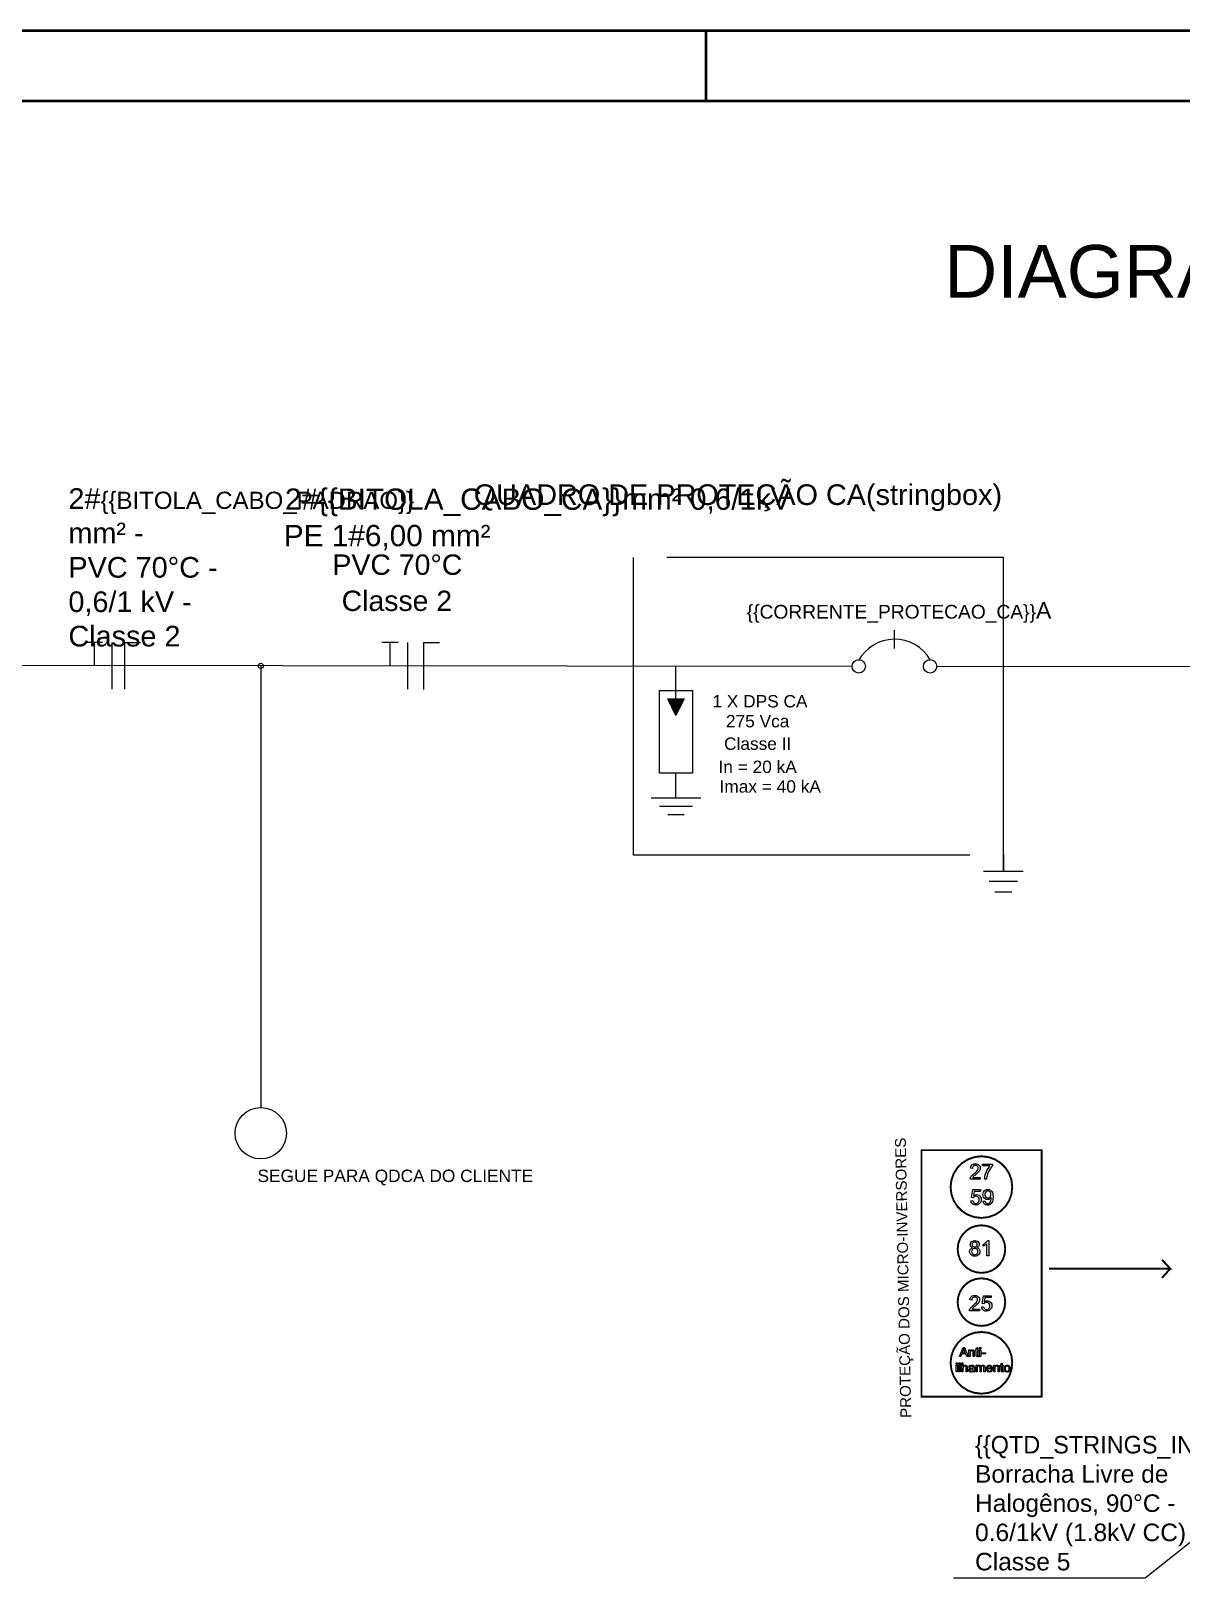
# Model space of a CAD drawing. Header units: centimetres. Extents: x -1416 to 19908, y -7962 to 7254.
# Drawn here: x -547.6 to -383.6, y -983.2 to -762.6 of the extents above; entities that cross this region are included whole.
import ezdxf
from ezdxf.enums import TextEntityAlignment as Align

# ---------------------------------------------------------------- set-up
doc = ezdxf.new("R2010")
doc.units = ezdxf.units.CM
doc.linetypes.add('ACAD_ISO03W100', pattern=[30, 12, -18])
doc.layers.get('0').update_dxf_attribs({"color": 4, "lineweight": 18})
doc.layers.add('PDF_DIAGRAMA', color=92, linetype='Continuous', lineweight=15, true_color=0x00dd00)
for name, color, linetype, lineweight in [('PDF_UNIFILAR', 7, 'Continuous', 15), ('PRANCHA EXT', 7, 'Continuous', 40), ('PRANCHA INT', 7, 'Continuous', 40), ('TEXTO CAR1', 7, 'Continuous', 25), ('TXT-02', 7, 'Continuous', 20), ('WY-ELE-DIAGRAMA', 2, 'Continuous', 18)]:
    doc.layers.add(name, color=color, linetype=linetype, lineweight=lineweight)
doc.styles.add('arial', font='arial.ttf')
doc.styles.add('Arial$001', font='arial.ttf', dxfattribs={"height": 4.378104})
doc.styles.add('STANDARD-0.1', font='arial.ttf', dxfattribs={"height": 0.1})
doc.styles.add('Style-Arial', font='arial.ttf')

msp = doc.modelspace()

# ---------------------------------------------------------------- hatches: boundary and pattern name
at = {"lineweight": 9}
msp.add_hatch(color=7, dxfattribs=at).paths.add_polyline_path([(-456.78, -857.85), (-454.43, -857.85), (-455.61, -860.2)])
at = {"lineweight": 20}
h = msp.add_hatch(dxfattribs=at)
h.set_pattern_fill('ANGLE', color=0)
h.set_pattern_definition([(0, (1032.2885, 768.3565), (0, 6.985), [5.08, -1.905]), (90, (1032.2885, 768.3565), (-6.985, 4e-16), [5.08, -1.905])])
h.paths.add_polyline_path([(-523.17, -891.89), (-522.44, -891.89, 1)])
h.paths.add_polyline_path([(-522.44, -891.89), (-522.8, -891.89), (-522.8, -892.26, 0.414214)])
h.paths.add_polyline_path([(-522.8, -891.89), (-523.17, -891.89, 0.414214), (-522.8, -892.26)])

# ---------------------------------------------------------------- linework, layer by layer
at = {"color": 7, "lineweight": 9}
for p, q in [((-537.36, -849.8), (-539.69, -849.8)), ((-538.55, -849.8), (-538.55, -853.14)), ((-538.55, -849.8), (-538.55, -853.14)), ((-536.04, -849.8), (-536.04, -856.48)), ((-536.04, -849.8), (-536.04, -856.48)), ((-534.21, -849.8), (-531.95, -849.8)), ((-534.21, -849.8), (-534.21, -856.48)), ((-534.21, -849.8), (-534.21, -856.48)), ((-495.21, -849.8), (-497.54, -849.8)), ((-496.4, -849.8), (-496.4, -853.14)), ((-496.4, -849.8), (-496.4, -853.14)), ((-493.89, -849.8), (-493.89, -856.48)), ((-493.89, -849.8), (-493.89, -856.48)), ((-491.6, -849.82), (-491.6, -856.5)), ((-491.6, -849.82), (-491.6, -856.5)), ((-491.6, -849.82), (-489.33, -849.82))]:
    msp.add_line(p, q, dxfattribs=at)
at = {"color": 7, "lineweight": 20}
msp.add_line((-430.51, -853.21), (-555.03, -853.1), dxfattribs=at)
at = {"color": 0, "lineweight": 20}
for p, q in [((-514.79, -853.14), (-514.79, -916.09)), ((-418.42, -853.21), (-316.01, -853.11)), ((-388.71, -983.16), (-416.02, -983.16))]:
    msp.add_line(p, q, dxfattribs=at)
at = {"color": 7, "linetype": 'Continuous', "lineweight": 9}
for p, q in [((-455.61, -857.85), (-455.61, -853.14)), ((-455.61, -871.96), (-455.61, -868.43)), ((-459.13, -871.96), (-452.08, -871.96)), ((-457.96, -873.13), (-453.25, -873.13)), ((-456.78, -874.31), (-454.43, -874.31))]:
    msp.add_line(p, q, dxfattribs=at)
at = {"color": 0}
msp.add_line((-380.24, -976.42), (-388.71, -983.16), dxfattribs=at)
at = {"color": 7, "linetype": 'ACAD_ISO03W100', "lineweight": 9, "ltscale": 4}
msp.add_lwpolyline([(-461.7, -837.71), (-461.7, -880.07), (-408.93, -880.07), (-408.93, -837.71)], close=True, dxfattribs=at)
at = {"color": 7, "linetype": 'Continuous', "lineweight": 9}
for points in [[(-457.96, -868.43), (-457.96, -856.67), (-453.25, -856.67), (-453.25, -868.43)], [(-456.78, -857.85), (-454.43, -857.85), (-455.61, -860.2)]]:
    msp.add_lwpolyline(points, close=True, dxfattribs=at)
at = {"color": 7, "const_width": 0.273}
for points in [[(-420.6, -922.17), (-403.48, -922.17), (-403.48, -922.17), (-403.48, -957.29), (-403.48, -957.29), (-420.6, -957.29), (-420.6, -957.29), (-420.6, -922.17)], [(-407.67, -927.43), (-407.78, -926.43), (-408.11, -925.5), (-408.63, -924.69), (-409.31, -924.01), (-410.13, -923.49), (-411.05, -923.16), (-412.06, -923.04), (-412.06, -923.04), (-413.07, -923.16), (-413.99, -923.49), (-414.81, -924.01), (-415.49, -924.69), (-416.01, -925.5), (-416.34, -926.43), (-416.46, -927.43), (-416.46, -927.43), (-416.34, -928.44), (-416.01, -929.37), (-415.49, -930.18), (-414.81, -930.86), (-413.99, -931.38), (-413.07, -931.71), (-412.06, -931.83), (-412.06, -931.83), (-411.05, -931.71), (-410.13, -931.38), (-409.31, -930.86), (-408.63, -930.18), (-408.11, -929.37), (-407.78, -928.44), (-407.67, -927.43)], [(-408.67, -936.27), (-408.76, -935.49), (-409.01, -934.78), (-409.41, -934.15), (-409.94, -933.62), (-410.57, -933.22), (-411.28, -932.97), (-412.06, -932.88), (-412.06, -932.88), (-412.84, -932.97), (-413.55, -933.22), (-414.18, -933.62), (-414.71, -934.15), (-415.11, -934.78), (-415.36, -935.49), (-415.45, -936.27), (-415.45, -936.27), (-415.36, -937.05), (-415.11, -937.76), (-414.71, -938.39), (-414.18, -938.92), (-413.55, -939.32), (-412.84, -939.57), (-412.06, -939.66), (-412.06, -939.66), (-411.28, -939.57), (-410.57, -939.32), (-409.94, -938.92), (-409.41, -938.39), (-409.01, -937.76), (-408.76, -937.05), (-408.67, -936.27)], [(-402.41, -939.06), (-385.14, -939.06), (-385.14, -939.06), (-386.33, -937.79)], [(-385.14, -939.06), (-386.33, -940.38)], [(-408.67, -943.83), (-408.76, -943.05), (-409.01, -942.34), (-409.41, -941.71), (-409.94, -941.18), (-410.57, -940.78), (-411.28, -940.53), (-412.06, -940.44), (-412.06, -940.44), (-412.84, -940.53), (-413.55, -940.78), (-414.18, -941.18), (-414.71, -941.71), (-415.11, -942.34), (-415.36, -943.05), (-415.45, -943.83), (-415.45, -943.83), (-415.36, -944.61), (-415.11, -945.32), (-414.71, -945.95), (-414.18, -946.48), (-413.55, -946.88), (-412.84, -947.13), (-412.06, -947.22), (-412.06, -947.22), (-411.28, -947.13), (-410.57, -946.88), (-409.94, -946.48), (-409.41, -945.95), (-409.01, -945.32), (-408.76, -944.61), (-408.67, -943.83)], [(-407.67, -952.48), (-407.78, -951.48), (-408.11, -950.55), (-408.63, -949.74), (-409.31, -949.05), (-410.13, -948.54), (-411.05, -948.2), (-412.06, -948.09), (-412.06, -948.09), (-413.07, -948.2), (-413.99, -948.54), (-414.81, -949.05), (-415.49, -949.74), (-416.01, -950.55), (-416.34, -951.48), (-416.46, -952.48), (-416.46, -952.48), (-416.34, -953.49), (-416.01, -954.42), (-415.49, -955.23), (-414.81, -955.91), (-413.99, -956.43), (-413.07, -956.76), (-412.06, -956.88), (-412.06, -956.88), (-411.05, -956.76), (-410.13, -956.43), (-409.31, -955.91), (-408.63, -955.23), (-408.11, -954.42), (-407.78, -953.49), (-407.67, -952.48)]]:
    msp.add_lwpolyline(points, dxfattribs=at)
at = {"color": 7}
for points in [[(-412.23, -926.06), (-412.23, -926.32), (-413.68, -926.32), (-413.68, -926.32), (-413.68, -926.32), (-413.67, -926.25), (-413.66, -926.19), (-413.64, -926.13), (-413.64, -926.13), (-413.64, -926.13), (-413.64, -926.13), (-413.6, -926.03), (-413.54, -925.94), (-413.47, -925.84), (-413.47, -925.84), (-413.47, -925.84), (-413.47, -925.84), (-413.37, -925.74), (-413.26, -925.63), (-413.12, -925.51), (-413.12, -925.51), (-413.12, -925.51), (-413.12, -925.51), (-412.9, -925.33), (-412.74, -925.17), (-412.63, -925.04), (-412.63, -925.04), (-412.63, -925.04), (-412.63, -925.04), (-412.56, -924.93), (-412.52, -924.82), (-412.51, -924.72), (-412.51, -924.72), (-412.51, -924.72), (-412.51, -924.72), (-412.52, -924.62), (-412.56, -924.53), (-412.62, -924.45), (-412.62, -924.45), (-412.62, -924.45), (-412.62, -924.45), (-412.71, -924.39), (-412.8, -924.35), (-412.92, -924.34), (-412.92, -924.34), (-412.92, -924.34), (-412.92, -924.34), (-413.04, -924.35), (-413.14, -924.39), (-413.23, -924.46), (-413.23, -924.46), (-413.23, -924.46), (-413.23, -924.46), (-413.3, -924.54), (-413.33, -924.65), (-413.35, -924.78), (-413.35, -924.78), (-413.63, -924.75), (-413.63, -924.75), (-413.63, -924.75), (-413.59, -924.56), (-413.52, -924.4), (-413.41, -924.28), (-413.41, -924.28), (-413.41, -924.28), (-413.41, -924.28), (-413.27, -924.19), (-413.11, -924.14), (-412.91, -924.12), (-412.91, -924.12), (-412.91, -924.12), (-412.91, -924.12), (-412.72, -924.14), (-412.55, -924.2), (-412.41, -924.29), (-412.41, -924.29), (-412.41, -924.29), (-412.41, -924.29), (-412.31, -924.42), (-412.25, -924.56), (-412.23, -924.73), (-412.23, -924.73), (-412.23, -924.73), (-412.23, -924.73), (-412.24, -924.81), (-412.25, -924.9), (-412.28, -924.98), (-412.28, -924.98), (-412.28, -924.98), (-412.28, -924.98), (-412.33, -925.07), (-412.39, -925.16), (-412.46, -925.25), (-412.46, -925.25), (-412.46, -925.25), (-412.46, -925.25), (-412.56, -925.36), (-412.7, -925.49), (-412.88, -925.64), (-412.88, -925.64), (-412.88, -925.64), (-412.88, -925.64), (-413.02, -925.76), (-413.12, -925.85), (-413.19, -925.91), (-413.19, -925.91), (-413.19, -925.91), (-413.19, -925.91), (-413.23, -925.96), (-413.27, -926.01), (-413.3, -926.06), (-413.3, -926.06), (-412.23, -926.06)], [(-411.92, -924.41), (-411.92, -924.15), (-410.5, -924.15), (-410.5, -924.36), (-410.5, -924.36), (-410.5, -924.36), (-410.64, -924.53), (-410.78, -924.73), (-410.92, -924.96), (-410.92, -924.96), (-410.92, -924.96), (-410.92, -924.96), (-411.04, -925.2), (-411.15, -925.46), (-411.24, -925.72), (-411.24, -925.72), (-411.24, -925.72), (-411.24, -925.72), (-411.28, -925.91), (-411.32, -926.11), (-411.34, -926.32), (-411.34, -926.32), (-411.62, -926.32), (-411.62, -926.32), (-411.62, -926.32), (-411.6, -926.13), (-411.57, -925.93), (-411.51, -925.69), (-411.51, -925.69), (-411.51, -925.69), (-411.51, -925.69), (-411.44, -925.45), (-411.35, -925.22), (-411.23, -924.99), (-411.23, -924.99), (-411.23, -924.99), (-411.23, -924.99), (-411.11, -924.77), (-410.98, -924.58), (-410.85, -924.41), (-410.85, -924.41), (-411.92, -924.41)], [(-413.55, -929.39), (-413.27, -929.36), (-413.27, -929.36), (-413.27, -929.36), (-413.24, -929.49), (-413.19, -929.59), (-413.12, -929.67), (-413.12, -929.67), (-413.12, -929.67), (-413.12, -929.67), (-413.04, -929.73), (-412.95, -929.77), (-412.85, -929.78), (-412.85, -929.78), (-412.85, -929.78), (-412.85, -929.78), (-412.72, -929.76), (-412.61, -929.71), (-412.52, -929.63), (-412.52, -929.63), (-412.52, -929.63), (-412.52, -929.63), (-412.44, -929.52), (-412.4, -929.39), (-412.38, -929.24), (-412.38, -929.24), (-412.38, -929.24), (-412.38, -929.24), (-412.4, -929.1), (-412.44, -928.98), (-412.51, -928.88), (-412.51, -928.88), (-412.51, -928.88), (-412.51, -928.88), (-412.61, -928.81), (-412.72, -928.76), (-412.85, -928.75), (-412.85, -928.75), (-412.85, -928.75), (-412.85, -928.75), (-412.93, -928.75), (-413.01, -928.77), (-413.09, -928.81), (-413.09, -928.81), (-413.09, -928.81), (-413.09, -928.81), (-413.15, -928.85), (-413.21, -928.9), (-413.25, -928.96), (-413.25, -928.96), (-413.5, -928.93), (-413.29, -927.8), (-412.2, -927.8), (-412.2, -928.06), (-413.08, -928.06), (-413.19, -928.65), (-413.19, -928.65), (-413.19, -928.65), (-413.06, -928.57), (-412.92, -928.52), (-412.78, -928.51), (-412.78, -928.51), (-412.78, -928.51), (-412.78, -928.51), (-412.6, -928.53), (-412.44, -928.6), (-412.29, -928.71), (-412.29, -928.71), (-412.29, -928.71), (-412.29, -928.71), (-412.18, -928.85), (-412.12, -929.02), (-412.1, -929.22), (-412.1, -929.22), (-412.1, -929.22), (-412.1, -929.22), (-412.12, -929.41), (-412.17, -929.58), (-412.27, -929.73), (-412.27, -929.73), (-412.27, -929.73), (-412.27, -929.73), (-412.43, -929.88), (-412.62, -929.97), (-412.85, -930), (-412.85, -930), (-412.85, -930), (-412.85, -930), (-413.03, -929.98), (-413.2, -929.93), (-413.33, -929.83), (-413.33, -929.83), (-413.33, -929.83), (-413.33, -929.83), (-413.44, -929.71), (-413.51, -929.56), (-413.55, -929.39)], [(-411.81, -929.46), (-411.55, -929.43), (-411.55, -929.43), (-411.55, -929.43), (-411.52, -929.54), (-411.48, -929.63), (-411.42, -929.7), (-411.42, -929.7), (-411.42, -929.7), (-411.42, -929.7), (-411.36, -929.74), (-411.28, -929.77), (-411.19, -929.78), (-411.19, -929.78), (-411.19, -929.78), (-411.19, -929.78), (-411.11, -929.77), (-411.03, -929.75), (-410.97, -929.72), (-410.97, -929.72), (-410.97, -929.72), (-410.97, -929.72), (-410.91, -929.68), (-410.86, -929.63), (-410.82, -929.57), (-410.82, -929.57), (-410.82, -929.57), (-410.82, -929.57), (-410.78, -929.5), (-410.74, -929.41), (-410.72, -929.31), (-410.72, -929.31), (-410.72, -929.31), (-410.72, -929.31), (-410.69, -929.2), (-410.68, -929.1), (-410.67, -928.98), (-410.67, -928.98), (-410.67, -928.98), (-410.67, -928.98), (-410.67, -928.97), (-410.68, -928.95), (-410.68, -928.93), (-410.68, -928.93), (-410.68, -928.93), (-410.68, -928.93), (-410.74, -929.01), (-410.81, -929.08), (-410.9, -929.14), (-410.9, -929.14), (-410.9, -929.14), (-410.9, -929.14), (-410.99, -929.18), (-411.09, -929.21), (-411.2, -929.22), (-411.2, -929.22), (-411.2, -929.22), (-411.2, -929.22), (-411.37, -929.2), (-411.53, -929.13), (-411.66, -929.02), (-411.66, -929.02), (-411.66, -929.02), (-411.66, -929.02), (-411.76, -928.88), (-411.83, -928.7), (-411.85, -928.5), (-411.85, -928.5), (-411.85, -928.5), (-411.85, -928.5), (-411.83, -928.29), (-411.76, -928.11), (-411.65, -927.96), (-411.65, -927.96), (-411.65, -927.96), (-411.65, -927.96), (-411.51, -927.85), (-411.35, -927.78), (-411.16, -927.76), (-411.16, -927.76), (-411.16, -927.76), (-411.16, -927.76), (-411.02, -927.77), (-410.89, -927.81), (-410.77, -927.88), (-410.77, -927.88), (-410.77, -927.88), (-410.77, -927.88), (-410.66, -927.96), (-410.57, -928.07), (-410.5, -928.2), (-410.5, -928.2), (-410.5, -928.2), (-410.5, -928.2), (-410.45, -928.37), (-410.42, -928.57), (-410.41, -928.82), (-410.41, -928.82), (-410.41, -928.82), (-410.41, -928.82), (-410.42, -929.08), (-410.45, -929.31), (-410.5, -929.49), (-410.5, -929.49), (-410.5, -929.49), (-410.5, -929.49), (-410.57, -929.64), (-410.66, -929.77), (-410.77, -929.87), (-410.77, -929.87), (-410.77, -929.87), (-410.77, -929.87), (-410.9, -929.94), (-411.04, -929.99), (-411.19, -930), (-411.19, -930), (-411.19, -930), (-411.19, -930), (-411.35, -929.98), (-411.49, -929.94), (-411.61, -929.86), (-411.61, -929.86), (-411.61, -929.86), (-411.61, -929.86), (-411.71, -929.75), (-411.77, -929.61), (-411.81, -929.46)], [(-410.71, -928.49), (-410.72, -928.34), (-410.76, -928.22), (-410.83, -928.12), (-410.83, -928.12), (-410.83, -928.12), (-410.83, -928.12), (-410.92, -928.04), (-411.02, -928), (-411.13, -927.98), (-411.13, -927.98), (-411.13, -927.98), (-411.13, -927.98), (-411.24, -928), (-411.35, -928.05), (-411.44, -928.13), (-411.44, -928.13), (-411.44, -928.13), (-411.44, -928.13), (-411.51, -928.24), (-411.56, -928.36), (-411.57, -928.51), (-411.57, -928.51), (-411.57, -928.51), (-411.57, -928.51), (-411.56, -928.64), (-411.52, -928.75), (-411.45, -928.85), (-411.45, -928.85), (-411.45, -928.85), (-411.45, -928.85), (-411.35, -928.92), (-411.25, -928.97), (-411.13, -928.98), (-411.13, -928.98), (-411.13, -928.98), (-411.13, -928.98), (-411.02, -928.97), (-410.91, -928.92), (-410.83, -928.85), (-410.83, -928.85), (-410.83, -928.85), (-410.83, -928.85), (-410.76, -928.75), (-410.72, -928.63), (-410.71, -928.49)], [(-413.32, -936.06), (-413.32, -936.06), (-413.32, -936.06), (-413.42, -936.01), (-413.5, -935.96), (-413.57, -935.89), (-413.57, -935.89), (-413.57, -935.89), (-413.57, -935.89), (-413.61, -935.8), (-413.64, -935.71), (-413.65, -935.61), (-413.65, -935.61), (-413.65, -935.61), (-413.65, -935.61), (-413.63, -935.46), (-413.57, -935.33), (-413.48, -935.21), (-413.48, -935.21), (-413.48, -935.21), (-413.48, -935.21), (-413.35, -935.12), (-413.2, -935.07), (-413.02, -935.05), (-413.02, -935.05), (-413.02, -935.05), (-413.02, -935.05), (-412.84, -935.07), (-412.68, -935.12), (-412.56, -935.21), (-412.56, -935.21), (-412.56, -935.21), (-412.56, -935.21), (-412.46, -935.33), (-412.4, -935.47), (-412.38, -935.62), (-412.38, -935.62), (-412.38, -935.62), (-412.38, -935.62), (-412.39, -935.72), (-412.42, -935.81), (-412.46, -935.89), (-412.46, -935.89), (-412.46, -935.89), (-412.46, -935.89), (-412.52, -935.96), (-412.6, -936.01), (-412.7, -936.06), (-412.7, -936.06), (-412.7, -936.06), (-412.7, -936.06), (-412.58, -936.11), (-412.48, -936.18), (-412.4, -936.27), (-412.4, -936.27), (-412.4, -936.27), (-412.4, -936.27), (-412.34, -936.38), (-412.3, -936.49), (-412.29, -936.62), (-412.29, -936.62), (-412.29, -936.62), (-412.29, -936.62), (-412.31, -936.8), (-412.38, -936.96), (-412.49, -937.1), (-412.49, -937.1), (-412.49, -937.1), (-412.49, -937.1), (-412.64, -937.2), (-412.81, -937.27), (-413.01, -937.29), (-413.01, -937.29), (-413.01, -937.29), (-413.01, -937.29), (-413.22, -937.27), (-413.39, -937.2), (-413.54, -937.09), (-413.54, -937.09), (-413.54, -937.09), (-413.54, -937.09), (-413.65, -936.96), (-413.71, -936.8), (-413.74, -936.62), (-413.74, -936.62), (-413.74, -936.62), (-413.74, -936.62), (-413.72, -936.48), (-413.69, -936.36), (-413.63, -936.26), (-413.63, -936.26), (-413.63, -936.26), (-413.63, -936.26), (-413.54, -936.17), (-413.44, -936.11), (-413.32, -936.06)], [(-411.02, -937.25), (-411.29, -937.25), (-411.29, -935.53), (-411.29, -935.53), (-411.29, -935.53), (-411.36, -935.6), (-411.44, -935.66), (-411.54, -935.72), (-411.54, -935.72), (-411.54, -935.72), (-411.54, -935.72), (-411.64, -935.78), (-411.74, -935.82), (-411.82, -935.86), (-411.82, -935.86), (-411.82, -935.6), (-411.82, -935.6), (-411.82, -935.6), (-411.68, -935.52), (-411.55, -935.44), (-411.43, -935.34), (-411.43, -935.34), (-411.43, -935.34), (-411.43, -935.34), (-411.33, -935.24), (-411.25, -935.14), (-411.19, -935.05), (-411.19, -935.05), (-411.02, -935.05), (-411.02, -937.25)], [(-413.46, -936.62), (-413.45, -936.69), (-413.43, -936.77), (-413.4, -936.84), (-413.4, -936.84), (-413.4, -936.84), (-413.4, -936.84), (-413.36, -936.91), (-413.31, -936.96), (-413.24, -937.01), (-413.24, -937.01), (-413.24, -937.01), (-413.24, -937.01), (-413.17, -937.04), (-413.09, -937.06), (-413.01, -937.07), (-413.01, -937.07), (-413.01, -937.07), (-413.01, -937.07), (-412.89, -937.05), (-412.78, -937.01), (-412.69, -936.94), (-412.69, -936.94), (-412.69, -936.94), (-412.69, -936.94), (-412.62, -936.85), (-412.58, -936.75), (-412.57, -936.63), (-412.57, -936.63), (-412.57, -936.63), (-412.57, -936.63), (-412.58, -936.5), (-412.62, -936.4), (-412.7, -936.3), (-412.7, -936.3), (-412.7, -936.3), (-412.7, -936.3), (-412.79, -936.23), (-412.9, -936.19), (-413.02, -936.18), (-413.02, -936.18), (-413.02, -936.18), (-413.02, -936.18), (-413.14, -936.19), (-413.24, -936.23), (-413.33, -936.3), (-413.33, -936.3), (-413.33, -936.3), (-413.33, -936.3), (-413.4, -936.39), (-413.45, -936.5), (-413.46, -936.62)], [(-413.37, -935.6), (-413.36, -935.7), (-413.33, -935.79), (-413.27, -935.86), (-413.27, -935.86), (-413.27, -935.86), (-413.27, -935.86), (-413.2, -935.91), (-413.11, -935.95), (-413.01, -935.96), (-413.01, -935.96), (-413.01, -935.96), (-413.01, -935.96), (-412.91, -935.95), (-412.83, -935.91), (-412.76, -935.86), (-412.76, -935.86), (-412.76, -935.86), (-412.76, -935.86), (-412.7, -935.79), (-412.67, -935.71), (-412.66, -935.62), (-412.66, -935.62), (-412.66, -935.62), (-412.66, -935.62), (-412.67, -935.53), (-412.7, -935.44), (-412.76, -935.37), (-412.76, -935.37), (-412.76, -935.37), (-412.76, -935.37), (-412.83, -935.31), (-412.92, -935.28), (-413.01, -935.27), (-413.01, -935.27), (-413.01, -935.27), (-413.01, -935.27), (-413.11, -935.28), (-413.2, -935.31), (-413.27, -935.37), (-413.27, -935.37), (-413.27, -935.37), (-413.27, -935.37), (-413.33, -935.44), (-413.36, -935.52), (-413.37, -935.6)], [(-412.32, -944.82), (-412.32, -945.08), (-413.77, -945.08), (-413.77, -945.08), (-413.77, -945.08), (-413.77, -945.02), (-413.75, -944.96), (-413.74, -944.9), (-413.74, -944.9), (-413.74, -944.9), (-413.74, -944.9), (-413.69, -944.8), (-413.63, -944.7), (-413.56, -944.6), (-413.56, -944.6), (-413.56, -944.6), (-413.56, -944.6), (-413.47, -944.5), (-413.35, -944.39), (-413.21, -944.27), (-413.21, -944.27), (-413.21, -944.27), (-413.21, -944.27), (-412.99, -944.09), (-412.83, -943.94), (-412.72, -943.81), (-412.72, -943.81), (-412.72, -943.81), (-412.72, -943.81), (-412.65, -943.7), (-412.61, -943.59), (-412.6, -943.48), (-412.6, -943.48), (-412.6, -943.48), (-412.6, -943.48), (-412.61, -943.38), (-412.65, -943.29), (-412.71, -943.21), (-412.71, -943.21), (-412.71, -943.21), (-412.71, -943.21), (-412.8, -943.15), (-412.9, -943.12), (-413.01, -943.1), (-413.01, -943.1), (-413.01, -943.1), (-413.01, -943.1), (-413.13, -943.12), (-413.24, -943.16), (-413.32, -943.22), (-413.32, -943.22), (-413.32, -943.22), (-413.32, -943.22), (-413.39, -943.31), (-413.43, -943.42), (-413.44, -943.54), (-413.44, -943.54), (-413.72, -943.52), (-413.72, -943.52), (-413.72, -943.52), (-413.68, -943.33), (-413.61, -943.17), (-413.5, -943.04), (-413.5, -943.04), (-413.5, -943.04), (-413.5, -943.04), (-413.36, -942.95), (-413.2, -942.9), (-413, -942.88), (-413, -942.88), (-413, -942.88), (-413, -942.88), (-412.81, -942.9), (-412.64, -942.96), (-412.51, -943.06), (-412.51, -943.06), (-412.51, -943.06), (-412.51, -943.06), (-412.4, -943.18), (-412.34, -943.33), (-412.32, -943.49), (-412.32, -943.49), (-412.32, -943.49), (-412.32, -943.49), (-412.33, -943.58), (-412.34, -943.66), (-412.37, -943.75), (-412.37, -943.75), (-412.37, -943.75), (-412.37, -943.75), (-412.42, -943.84), (-412.48, -943.92), (-412.55, -944.02), (-412.55, -944.02), (-412.55, -944.02), (-412.55, -944.02), (-412.66, -944.12), (-412.79, -944.25), (-412.97, -944.4), (-412.97, -944.4), (-412.97, -944.4), (-412.97, -944.4), (-413.11, -944.52), (-413.21, -944.62), (-413.28, -944.68), (-413.28, -944.68), (-413.28, -944.68), (-413.28, -944.68), (-413.32, -944.73), (-413.36, -944.78), (-413.39, -944.82), (-413.39, -944.82), (-412.32, -944.82)], [(-412.03, -944.51), (-411.75, -944.48), (-411.75, -944.48), (-411.75, -944.48), (-411.72, -944.61), (-411.67, -944.71), (-411.6, -944.8), (-411.6, -944.8), (-411.6, -944.8), (-411.6, -944.8), (-411.52, -944.85), (-411.43, -944.89), (-411.33, -944.9), (-411.33, -944.9), (-411.33, -944.9), (-411.33, -944.9), (-411.2, -944.88), (-411.09, -944.83), (-411, -944.75), (-411, -944.75), (-411, -944.75), (-411, -944.75), (-410.92, -944.64), (-410.88, -944.51), (-410.86, -944.36), (-410.86, -944.36), (-410.86, -944.36), (-410.86, -944.36), (-410.88, -944.22), (-410.92, -944.1), (-410.99, -944), (-410.99, -944), (-410.99, -944), (-410.99, -944), (-411.09, -943.93), (-411.2, -943.88), (-411.33, -943.87), (-411.33, -943.87), (-411.33, -943.87), (-411.33, -943.87), (-411.41, -943.87), (-411.49, -943.89), (-411.57, -943.93), (-411.57, -943.93), (-411.57, -943.93), (-411.57, -943.93), (-411.63, -943.97), (-411.69, -944.02), (-411.73, -944.08), (-411.73, -944.08), (-411.98, -944.05), (-411.77, -942.92), (-410.68, -942.92), (-410.68, -943.18), (-411.56, -943.18), (-411.67, -943.77), (-411.67, -943.77), (-411.67, -943.77), (-411.54, -943.69), (-411.4, -943.64), (-411.26, -943.63), (-411.26, -943.63), (-411.26, -943.63), (-411.26, -943.63), (-411.08, -943.65), (-410.92, -943.72), (-410.77, -943.83), (-410.77, -943.83), (-410.77, -943.83), (-410.77, -943.83), (-410.66, -943.97), (-410.6, -944.14), (-410.58, -944.34), (-410.58, -944.34), (-410.58, -944.34), (-410.58, -944.34), (-410.6, -944.53), (-410.65, -944.7), (-410.75, -944.85), (-410.75, -944.85), (-410.75, -944.85), (-410.75, -944.85), (-410.91, -945), (-411.1, -945.09), (-411.33, -945.12), (-411.33, -945.12), (-411.33, -945.12), (-411.33, -945.12), (-411.51, -945.1), (-411.68, -945.05), (-411.81, -944.95), (-411.81, -944.95), (-411.81, -944.95), (-411.81, -944.95), (-411.92, -944.83), (-411.99, -944.68), (-412.03, -944.51)], [(-415.18, -951.6), (-414.68, -950.29), (-414.49, -950.29), (-413.96, -951.6), (-414.16, -951.6), (-414.31, -951.2), (-414.85, -951.2), (-415, -951.6), (-415.18, -951.6)], [(-414.36, -951.06), (-414.5, -950.7), (-414.5, -950.7), (-414.5, -950.7), (-414.54, -950.6), (-414.57, -950.51), (-414.59, -950.43), (-414.59, -950.43), (-414.59, -950.43), (-414.59, -950.43), (-414.61, -950.51), (-414.63, -950.6), (-414.66, -950.68), (-414.66, -950.68), (-414.8, -951.06), (-414.36, -951.06)], [(-412.48, -951.45), (-412.46, -951.59), (-412.46, -951.59), (-412.46, -951.59), (-412.5, -951.6), (-412.54, -951.61), (-412.58, -951.61), (-412.58, -951.61), (-412.58, -951.61), (-412.58, -951.61), (-412.64, -951.61), (-412.68, -951.6), (-412.72, -951.58), (-412.72, -951.58), (-412.72, -951.58), (-412.72, -951.58), (-412.75, -951.56), (-412.77, -951.54), (-412.78, -951.51), (-412.78, -951.51), (-412.78, -951.51), (-412.78, -951.51), (-412.8, -951.47), (-412.8, -951.4), (-412.8, -951.32), (-412.8, -951.32), (-412.8, -950.78), (-412.92, -950.78), (-412.92, -950.65), (-412.8, -950.65), (-412.8, -950.42), (-412.64, -950.32), (-412.64, -950.65), (-412.48, -950.65), (-412.48, -950.78), (-412.64, -950.78), (-412.64, -951.33), (-412.64, -951.33), (-412.64, -951.33), (-412.64, -951.37), (-412.64, -951.4), (-412.64, -951.42), (-412.64, -951.42), (-412.64, -951.42), (-412.64, -951.42), (-412.63, -951.43), (-412.62, -951.44), (-412.61, -951.45), (-412.61, -951.45), (-412.61, -951.45), (-412.61, -951.45), (-412.59, -951.45), (-412.58, -951.46), (-412.55, -951.46), (-412.55, -951.46), (-412.55, -951.46), (-412.55, -951.46), (-412.53, -951.46), (-412.51, -951.46), (-412.48, -951.45)], [(-412.33, -950.48), (-412.33, -950.29), (-412.17, -950.29), (-412.17, -950.48), (-412.33, -950.48)], [(-415.65, -952.66), (-415.65, -952.48), (-415.49, -952.48), (-415.49, -952.66), (-415.65, -952.66)], [(-415.25, -953.78), (-415.25, -952.48), (-415.09, -952.48), (-415.09, -953.78), (-415.25, -953.78)], [(-414.85, -953.78), (-414.85, -952.48), (-414.69, -952.48), (-414.69, -952.95), (-414.69, -952.95), (-414.69, -952.95), (-414.61, -952.87), (-414.51, -952.83), (-414.4, -952.82), (-414.4, -952.82), (-414.4, -952.82), (-414.4, -952.82), (-414.34, -952.82), (-414.28, -952.84), (-414.22, -952.86), (-414.22, -952.86), (-414.22, -952.86), (-414.22, -952.86), (-414.18, -952.89), (-414.14, -952.93), (-414.11, -952.97), (-414.11, -952.97), (-414.11, -952.97), (-414.11, -952.97), (-414.09, -953.03), (-414.08, -953.1), (-414.08, -953.18), (-414.08, -953.18), (-414.08, -953.78), (-414.24, -953.78), (-414.24, -953.18), (-414.24, -953.18), (-414.24, -953.18), (-414.24, -953.11), (-414.26, -953.05), (-414.29, -953.01), (-414.29, -953.01), (-414.29, -953.01), (-414.29, -953.01), (-414.33, -952.98), (-414.38, -952.96), (-414.44, -952.95), (-414.44, -952.95), (-414.44, -952.95), (-414.44, -952.95), (-414.48, -952.96), (-414.53, -952.97), (-414.57, -952.99), (-414.57, -952.99), (-414.57, -952.99), (-414.57, -952.99), (-414.61, -953.02), (-414.64, -953.05), (-414.66, -953.09), (-414.66, -953.09), (-414.66, -953.09), (-414.66, -953.09), (-414.67, -953.14), (-414.68, -953.2), (-414.69, -953.27), (-414.69, -953.27), (-414.69, -953.78), (-414.85, -953.78)], [(-413.84, -951.6), (-413.84, -950.65), (-413.7, -950.65), (-413.7, -950.79), (-413.7, -950.79), (-413.7, -950.79), (-413.62, -950.7), (-413.52, -950.65), (-413.4, -950.63), (-413.4, -950.63), (-413.4, -950.63), (-413.4, -950.63), (-413.34, -950.63), (-413.29, -950.64), (-413.24, -950.66), (-413.24, -950.66), (-413.24, -950.66), (-413.24, -950.66), (-413.2, -950.68), (-413.16, -950.71), (-413.14, -950.74), (-413.14, -950.74), (-413.14, -950.74), (-413.14, -950.74), (-413.11, -950.78), (-413.1, -950.82), (-413.09, -950.86), (-413.09, -950.86), (-413.09, -950.86), (-413.09, -950.86), (-413.08, -950.9), (-413.08, -950.95), (-413.08, -951.02), (-413.08, -951.02), (-413.08, -951.6), (-413.24, -951.6), (-413.24, -951.02), (-413.24, -951.02), (-413.24, -951.02), (-413.24, -950.96), (-413.25, -950.91), (-413.26, -950.88), (-413.26, -950.88), (-413.26, -950.88), (-413.26, -950.88), (-413.27, -950.85), (-413.29, -950.82), (-413.32, -950.8), (-413.32, -950.8), (-413.32, -950.8), (-413.32, -950.8), (-413.36, -950.78), (-413.39, -950.77), (-413.43, -950.77), (-413.43, -950.77), (-413.43, -950.77), (-413.43, -950.77), (-413.5, -950.78), (-413.56, -950.8), (-413.61, -950.83), (-413.61, -950.83), (-413.61, -950.83), (-413.61, -950.83), (-413.65, -950.89), (-413.68, -950.97), (-413.68, -951.08), (-413.68, -951.08), (-413.68, -951.6), (-413.84, -951.6)], [(-412.33, -950.65), (-412.17, -950.65), (-412.17, -951.6), (-412.33, -951.6), (-412.33, -950.65)], [(-411.99, -951.2), (-411.99, -951.04), (-411.5, -951.04), (-411.5, -951.2), (-411.99, -951.2)], [(-408.94, -953.64), (-408.92, -953.78), (-408.92, -953.78), (-408.92, -953.78), (-408.96, -953.79), (-409, -953.79), (-409.04, -953.79), (-409.04, -953.79), (-409.04, -953.79), (-409.04, -953.79), (-409.09, -953.79), (-409.13, -953.78), (-409.17, -953.77), (-409.17, -953.77), (-409.17, -953.77), (-409.17, -953.77), (-409.2, -953.75), (-409.22, -953.72), (-409.24, -953.69), (-409.24, -953.69), (-409.24, -953.69), (-409.24, -953.69), (-409.25, -953.65), (-409.26, -953.59), (-409.26, -953.51), (-409.26, -953.51), (-409.26, -952.96), (-409.38, -952.96), (-409.38, -952.84), (-409.26, -952.84), (-409.26, -952.6), (-409.1, -952.51), (-409.1, -952.84), (-408.94, -952.84), (-408.94, -952.96), (-409.1, -952.96), (-409.1, -953.51), (-409.1, -953.51), (-409.1, -953.51), (-409.1, -953.55), (-409.1, -953.58), (-409.09, -953.6), (-409.09, -953.6), (-409.09, -953.6), (-409.09, -953.6), (-409.08, -953.61), (-409.07, -953.63), (-409.06, -953.63), (-409.06, -953.63), (-409.06, -953.63), (-409.06, -953.63), (-409.05, -953.64), (-409.03, -953.64), (-409.01, -953.65), (-409.01, -953.65), (-409.01, -953.65), (-409.01, -953.65), (-408.99, -953.64), (-408.97, -953.64), (-408.94, -953.64)], [(-415.65, -952.84), (-415.49, -952.84), (-415.49, -953.78), (-415.65, -953.78), (-415.65, -952.84)], [(-413.22, -953.67), (-413.22, -953.67), (-413.22, -953.67), (-413.28, -953.71), (-413.34, -953.75), (-413.39, -953.77), (-413.39, -953.77), (-413.39, -953.77), (-413.39, -953.77), (-413.45, -953.79), (-413.51, -953.8), (-413.57, -953.8), (-413.57, -953.8), (-413.57, -953.8), (-413.57, -953.8), (-413.66, -953.79), (-413.74, -953.77), (-413.81, -953.73), (-413.81, -953.73), (-413.81, -953.73), (-413.81, -953.73), (-413.85, -953.67), (-413.88, -953.61), (-413.89, -953.53), (-413.89, -953.53), (-413.89, -953.53), (-413.89, -953.53), (-413.89, -953.49), (-413.88, -953.45), (-413.86, -953.41), (-413.86, -953.41), (-413.86, -953.41), (-413.86, -953.41), (-413.83, -953.37), (-413.81, -953.34), (-413.78, -953.31), (-413.78, -953.31), (-413.78, -953.31), (-413.78, -953.31), (-413.74, -953.29), (-413.7, -953.28), (-413.66, -953.26), (-413.66, -953.26), (-413.66, -953.26), (-413.66, -953.26), (-413.62, -953.25), (-413.58, -953.25), (-413.52, -953.24), (-413.52, -953.24), (-413.52, -953.24), (-413.52, -953.24), (-413.4, -953.22), (-413.31, -953.2), (-413.23, -953.18), (-413.23, -953.18), (-413.23, -953.18), (-413.23, -953.18), (-413.23, -953.16), (-413.23, -953.15), (-413.23, -953.14), (-413.23, -953.14), (-413.23, -953.14), (-413.23, -953.14), (-413.24, -953.08), (-413.25, -953.04), (-413.28, -953), (-413.28, -953), (-413.28, -953), (-413.28, -953), (-413.33, -952.97), (-413.39, -952.96), (-413.46, -952.95), (-413.46, -952.95), (-413.46, -952.95), (-413.46, -952.95), (-413.53, -952.95), (-413.58, -952.97), (-413.63, -952.99), (-413.63, -952.99), (-413.63, -952.99), (-413.63, -952.99), (-413.66, -953.02), (-413.69, -953.07), (-413.71, -953.13), (-413.71, -953.13), (-413.86, -953.11), (-413.86, -953.11), (-413.86, -953.11), (-413.84, -953.05), (-413.82, -952.99), (-413.79, -952.95), (-413.79, -952.95), (-413.79, -952.95), (-413.79, -952.95), (-413.75, -952.91), (-413.71, -952.88), (-413.65, -952.85), (-413.65, -952.85), (-413.65, -952.85), (-413.65, -952.85), (-413.59, -952.83), (-413.51, -952.82), (-413.44, -952.82), (-413.44, -952.82), (-413.44, -952.82), (-413.44, -952.82), (-413.36, -952.82), (-413.3, -952.83), (-413.24, -952.85), (-413.24, -952.85), (-413.24, -952.85), (-413.24, -952.85), (-413.19, -952.87), (-413.16, -952.89), (-413.13, -952.92), (-413.13, -952.92), (-413.13, -952.92), (-413.13, -952.92), (-413.11, -952.95), (-413.09, -952.98), (-413.08, -953.03), (-413.08, -953.03), (-413.08, -953.03), (-413.08, -953.03), (-413.08, -953.06), (-413.07, -953.11), (-413.07, -953.17), (-413.07, -953.17), (-413.07, -953.39), (-413.07, -953.39), (-413.07, -953.39), (-413.07, -953.52), (-413.07, -953.61), (-413.06, -953.67), (-413.06, -953.67), (-413.06, -953.67), (-413.06, -953.67), (-413.05, -953.71), (-413.04, -953.75), (-413.02, -953.78), (-413.02, -953.78), (-413.19, -953.78), (-413.19, -953.78), (-413.19, -953.78), (-413.2, -953.75), (-413.21, -953.71), (-413.22, -953.67)], [(-413.23, -953.31), (-413.3, -953.33), (-413.39, -953.35), (-413.49, -953.37), (-413.49, -953.37), (-413.49, -953.37), (-413.49, -953.37), (-413.55, -953.38), (-413.6, -953.39), (-413.63, -953.4), (-413.63, -953.4), (-413.63, -953.4), (-413.63, -953.4), (-413.66, -953.41), (-413.68, -953.43), (-413.7, -953.45), (-413.7, -953.45), (-413.7, -953.45), (-413.7, -953.45), (-413.71, -953.48), (-413.72, -953.5), (-413.72, -953.53), (-413.72, -953.53), (-413.72, -953.53), (-413.72, -953.53), (-413.71, -953.57), (-413.7, -953.6), (-413.67, -953.64), (-413.67, -953.64), (-413.67, -953.64), (-413.67, -953.64), (-413.63, -953.66), (-413.59, -953.67), (-413.53, -953.68), (-413.53, -953.68), (-413.53, -953.68), (-413.53, -953.68), (-413.47, -953.67), (-413.41, -953.66), (-413.36, -953.64), (-413.36, -953.64), (-413.36, -953.64), (-413.36, -953.64), (-413.32, -953.61), (-413.29, -953.57), (-413.26, -953.53), (-413.26, -953.53), (-413.26, -953.53), (-413.26, -953.53), (-413.24, -953.49), (-413.24, -953.43), (-413.23, -953.37), (-413.23, -953.37), (-413.23, -953.31)], [(-412.82, -953.78), (-412.82, -952.84), (-412.68, -952.84), (-412.68, -952.97), (-412.68, -952.97), (-412.68, -952.97), (-412.65, -952.93), (-412.61, -952.89), (-412.56, -952.86), (-412.56, -952.86), (-412.56, -952.86), (-412.56, -952.86), (-412.51, -952.84), (-412.46, -952.82), (-412.4, -952.82), (-412.4, -952.82), (-412.4, -952.82), (-412.4, -952.82), (-412.33, -952.82), (-412.27, -952.84), (-412.22, -952.86), (-412.22, -952.86), (-412.22, -952.86), (-412.22, -952.86), (-412.18, -952.89), (-412.15, -952.93), (-412.13, -952.98), (-412.13, -952.98), (-412.13, -952.98), (-412.13, -952.98), (-412.05, -952.89), (-411.95, -952.84), (-411.84, -952.82), (-411.84, -952.82), (-411.84, -952.82), (-411.84, -952.82), (-411.75, -952.83), (-411.68, -952.85), (-411.62, -952.89), (-411.62, -952.89), (-411.62, -952.89), (-411.62, -952.89), (-411.58, -952.96), (-411.55, -953.04), (-411.55, -953.13), (-411.55, -953.13), (-411.55, -953.78), (-411.71, -953.78), (-411.71, -953.19), (-411.71, -953.19), (-411.71, -953.19), (-411.71, -953.13), (-411.71, -953.08), (-411.72, -953.05), (-411.72, -953.05), (-411.72, -953.05), (-411.72, -953.05), (-411.73, -953.02), (-411.75, -953), (-411.78, -952.98), (-411.78, -952.98), (-411.78, -952.98), (-411.78, -952.98), (-411.81, -952.97), (-411.84, -952.96), (-411.87, -952.96), (-411.87, -952.96), (-411.87, -952.96), (-411.87, -952.96), (-411.94, -952.96), (-411.99, -952.99), (-412.04, -953.02), (-412.04, -953.02), (-412.04, -953.02), (-412.04, -953.02), (-412.08, -953.07), (-412.1, -953.15), (-412.1, -953.23), (-412.1, -953.23), (-412.1, -953.78), (-412.26, -953.78), (-412.26, -953.17), (-412.26, -953.17), (-412.26, -953.17), (-412.27, -953.1), (-412.28, -953.05), (-412.3, -953.01), (-412.3, -953.01), (-412.3, -953.01), (-412.3, -953.01), (-412.33, -952.98), (-412.38, -952.96), (-412.43, -952.96), (-412.43, -952.96), (-412.43, -952.96), (-412.43, -952.96), (-412.48, -952.96), (-412.52, -952.97), (-412.56, -952.99), (-412.56, -952.99), (-412.56, -952.99), (-412.56, -952.99), (-412.59, -953.02), (-412.62, -953.05), (-412.64, -953.1), (-412.64, -953.1), (-412.64, -953.1), (-412.64, -953.1), (-412.65, -953.15), (-412.66, -953.21), (-412.66, -953.29), (-412.66, -953.29), (-412.66, -953.78), (-412.82, -953.78)], [(-410.66, -953.48), (-410.5, -953.5), (-410.5, -953.5), (-410.5, -953.5), (-410.53, -953.59), (-410.58, -953.66), (-410.64, -953.72), (-410.64, -953.72), (-410.64, -953.72), (-410.64, -953.72), (-410.72, -953.77), (-410.81, -953.79), (-410.91, -953.8), (-410.91, -953.8), (-410.91, -953.8), (-410.91, -953.8), (-411.04, -953.79), (-411.15, -953.75), (-411.24, -953.68), (-411.24, -953.68), (-411.24, -953.68), (-411.24, -953.68), (-411.31, -953.58), (-411.35, -953.46), (-411.36, -953.32), (-411.36, -953.32), (-411.36, -953.32), (-411.36, -953.32), (-411.35, -953.17), (-411.31, -953.05), (-411.24, -952.95), (-411.24, -952.95), (-411.24, -952.95), (-411.24, -952.95), (-411.15, -952.88), (-411.04, -952.83), (-410.92, -952.82), (-410.92, -952.82), (-410.92, -952.82), (-410.92, -952.82), (-410.8, -952.83), (-410.7, -952.87), (-410.61, -952.95), (-410.61, -952.95), (-410.61, -952.95), (-410.61, -952.95), (-410.55, -953.04), (-410.51, -953.16), (-410.49, -953.31), (-410.49, -953.31), (-410.49, -953.31), (-410.49, -953.31), (-410.49, -953.32), (-410.49, -953.33), (-410.49, -953.35), (-410.49, -953.35), (-411.2, -953.35), (-411.2, -953.35), (-411.2, -953.35), (-411.18, -953.45), (-411.15, -953.53), (-411.11, -953.59), (-411.11, -953.59), (-411.11, -953.59), (-411.11, -953.59), (-411.05, -953.64), (-410.99, -953.66), (-410.91, -953.67), (-410.91, -953.67), (-410.91, -953.67), (-410.91, -953.67), (-410.86, -953.67), (-410.81, -953.65), (-410.76, -953.63), (-410.76, -953.63), (-410.76, -953.63), (-410.76, -953.63), (-410.72, -953.59), (-410.69, -953.54), (-410.66, -953.48)], [(-410.66, -953.22), (-410.66, -953.22), (-410.66, -953.22), (-410.67, -953.15), (-410.69, -953.09), (-410.72, -953.04), (-410.72, -953.04), (-410.72, -953.04), (-410.72, -953.04), (-410.78, -952.99), (-410.84, -952.96), (-410.92, -952.95), (-410.92, -952.95), (-410.92, -952.95), (-410.92, -952.95), (-410.99, -952.96), (-411.05, -952.98), (-411.11, -953.02), (-411.11, -953.02), (-411.11, -953.02), (-411.11, -953.02), (-411.15, -953.08), (-411.18, -953.14), (-411.19, -953.22), (-410.66, -953.22)], [(-410.3, -953.78), (-410.3, -952.84), (-410.15, -952.84), (-410.15, -952.97), (-410.15, -952.97), (-410.15, -952.97), (-410.08, -952.89), (-409.97, -952.83), (-409.85, -952.82), (-409.85, -952.82), (-409.85, -952.82), (-409.85, -952.82), (-409.8, -952.82), (-409.75, -952.83), (-409.7, -952.85), (-409.7, -952.85), (-409.7, -952.85), (-409.7, -952.85), (-409.65, -952.87), (-409.62, -952.9), (-409.59, -952.93), (-409.59, -952.93), (-409.59, -952.93), (-409.59, -952.93), (-409.57, -952.96), (-409.55, -953), (-409.54, -953.05), (-409.54, -953.05), (-409.54, -953.05), (-409.54, -953.05), (-409.54, -953.08), (-409.53, -953.14), (-409.53, -953.2), (-409.53, -953.2), (-409.53, -953.78), (-409.69, -953.78), (-409.69, -953.21), (-409.69, -953.21), (-409.69, -953.21), (-409.69, -953.15), (-409.7, -953.1), (-409.71, -953.06), (-409.71, -953.06), (-409.71, -953.06), (-409.71, -953.06), (-409.73, -953.03), (-409.75, -953.01), (-409.78, -952.98), (-409.78, -952.98), (-409.78, -952.98), (-409.78, -952.98), (-409.81, -952.97), (-409.85, -952.96), (-409.89, -952.96), (-409.89, -952.96), (-409.89, -952.96), (-409.89, -952.96), (-409.95, -952.96), (-410.01, -952.98), (-410.06, -953.02), (-410.06, -953.02), (-410.06, -953.02), (-410.06, -953.02), (-410.11, -953.08), (-410.13, -953.16), (-410.14, -953.27), (-410.14, -953.27), (-410.14, -953.78), (-410.3, -953.78)], [(-408.84, -953.31), (-408.84, -953.31), (-408.84, -953.31), (-408.83, -953.15), (-408.78, -953.02), (-408.7, -952.92), (-408.7, -952.92), (-408.7, -952.92), (-408.7, -952.92), (-408.61, -952.86), (-408.51, -952.83), (-408.4, -952.82), (-408.4, -952.82), (-408.4, -952.82), (-408.4, -952.82), (-408.28, -952.83), (-408.17, -952.87), (-408.08, -952.94), (-408.08, -952.94), (-408.08, -952.94), (-408.08, -952.94), (-408.01, -953.04), (-407.97, -953.16), (-407.96, -953.3), (-407.96, -953.3), (-407.96, -953.3), (-407.96, -953.3), (-407.96, -953.41), (-407.98, -953.51), (-408.01, -953.58), (-408.01, -953.58), (-408.01, -953.58), (-408.01, -953.58), (-408.06, -953.65), (-408.11, -953.7), (-408.17, -953.75), (-408.17, -953.75), (-408.17, -953.75), (-408.17, -953.75), (-408.24, -953.78), (-408.32, -953.8), (-408.4, -953.8), (-408.4, -953.8), (-408.4, -953.8), (-408.4, -953.8), (-408.52, -953.79), (-408.63, -953.75), (-408.72, -953.68), (-408.72, -953.68), (-408.72, -953.68), (-408.72, -953.68), (-408.79, -953.58), (-408.83, -953.46), (-408.84, -953.31)], [(-408.68, -953.31), (-408.67, -953.42), (-408.64, -953.51), (-408.6, -953.58), (-408.6, -953.58), (-408.6, -953.58), (-408.6, -953.58), (-408.54, -953.63), (-408.48, -953.66), (-408.4, -953.67), (-408.4, -953.67), (-408.4, -953.67), (-408.4, -953.67), (-408.33, -953.66), (-408.26, -953.63), (-408.2, -953.58), (-408.2, -953.58), (-408.2, -953.58), (-408.2, -953.58), (-408.16, -953.51), (-408.13, -953.42), (-408.12, -953.3), (-408.12, -953.3), (-408.12, -953.3), (-408.12, -953.3), (-408.13, -953.2), (-408.16, -953.11), (-408.2, -953.04), (-408.2, -953.04), (-408.2, -953.04), (-408.2, -953.04), (-408.26, -952.99), (-408.33, -952.96), (-408.4, -952.95), (-408.4, -952.95), (-408.4, -952.95), (-408.4, -952.95), (-408.48, -952.96), (-408.54, -952.99), (-408.6, -953.04), (-408.6, -953.04), (-408.6, -953.04), (-408.6, -953.04), (-408.64, -953.11), (-408.67, -953.2), (-408.68, -953.31)]]:
    msp.add_lwpolyline(points, dxfattribs=at)
at = {"color": 0, "lineweight": 20}
for centre, radius in [((-514.79, -853.14), 0.368), ((-514.79, -919.75), 3.66)]:
    msp.add_circle(centre, radius, dxfattribs=at)
at = {"color": 7, "linetype": 'Continuous', "lineweight": 9}
for centre in [(-429.55, -853.21), (-419.38, -853.21)]:
    msp.add_circle(centre, 0.954, dxfattribs=at)
at = {"color": 7, "lineweight": 9}
msp.add_arc((-424.44, -855.19), 5.85, 30.1193, 151.3418, dxfattribs=at)
at = {"layer": 'PDF_DIAGRAMA', "color": 7, "lineweight": 0}
for points in [[(-411.78, -882.41), (-406.09, -882.41)], [(-410.97, -883.83), (-406.9, -883.83)], [(-410.15, -885.36), (-407.71, -885.36)]]:
    msp.add_lwpolyline(points, dxfattribs=at)
at = {"layer": 'PDF_UNIFILAR', "color": 7, "lineweight": 25}
msp.add_lwpolyline([(-408.93, -880.07), (-408.93, -882.41)], dxfattribs=at)
at = {"layer": 'PRANCHA EXT'}
msp.add_line((103.7, -762.63), (-737.3, -762.63), dxfattribs=at)
at = {"layer": 'PRANCHA INT'}
for p, q in [((-451.3, -772.63), (-451.3, -762.63)), ((93.7, -772.63), (-712.3, -772.63))]:
    msp.add_line(p, q, dxfattribs=at)
at = {"layer": 'WY-ELE-DIAGRAMA', "color": 7, "lineweight": 9}
msp.add_line((-424.51, -848.03), (-424.51, -850.65), dxfattribs=at)

# ---------------------------------------------------------------- texts
at = {"color": 7, "style": 'Arial$001'}
for s, height, p in [('2#{{BITOLA_CABO_CA}}mm² 0,6/1kV', 3.0353, (-511.35, -830.89)), ('PE 1#6,00 mm² ', 3.0353, (-511.5, -836.08)), ('PVC 70°C', 2.901, (-504.57, -840.16)), ('Classe 2', 2.897, (-503.26, -845.31))]:
    msp.add_text(s, height=height, dxfattribs=at).set_placement(p)
msp.add_text('PROTEÇÃO DOS MICRO-INVERSORES', height=1.5413, rotation=91.1233, dxfattribs=at).set_placement((-422.06, -960.32))
at = {"layer": 'TEXTO CAR1', "color": 7, "lineweight": 9, "style": 'Style-Arial'}
msp.add_text('DIAGRAMA UNIFILAR', height=7.5, dxfattribs=at).set_placement((-417.37, -800.64))
at = {"layer": 'TXT-02', "color": 7, "linetype": 'ByBlock', "lineweight": 9, "style": 'arial'}
msp.add_text('1 X DPS CA', height=1.764, dxfattribs=at).set_placement((-443.63, -859.06), align=Align.CENTER)
at = {"layer": 'TXT-02', "color": 0, "linetype": 'ByBlock', "lineweight": 9, "style": 'arial'}
for s, p in [('275 Vca', (-443.96, -861.9)), ('Classe II', (-443.96, -865.11)), ('In = 20 kA', (-443.96, -868.41)), ('Imax = 40 kA', (-442.17, -871.21)), ('SEGUE PARA QDCA DO CLIENTE', (-495.61, -926.71))]:
    msp.add_text(s, height=1.764, dxfattribs=at).set_placement(p, align=Align.CENTER)
at = {"layer": 'TXT-02', "color": 7, "lineweight": 9, "char_height": 2.94}
for s, insert, width, attachment_point, style in [('QUADRO DE PROTEÇÃO CA(stringbox)', (-409.12, -827.26), 73.4928, 3, 'STANDARD-0.1'), ('2#{\\H0.83333x;\\C256;\\{\\{BITOLA_CABO_PADRAO\\}\\}} mm² -\\PPVC 70°C -\\P0,6/1 kV - \\PClasse 2', (-542.21, -827.82), 24.7378, 1, 'arial')]:
    msp.add_mtext(s, dxfattribs=dict(at, insert=insert, width=width, attachment_point=attachment_point, style=style))
at = {"layer": 'TXT-02', "color": 0, "lineweight": 9, "insert": (-423.81, -844.05), "char_height": 2.352, "width": 15.1629, "attachment_point": 2, "style": 'STANDARD-0.1'}
msp.add_mtext('{\\H0.83333x;\\C250;\\c4210752;\\{\\{CORRENTE_PROTECAO_CA\\}\\}}A', dxfattribs=at)
at = {"layer": 'TXT-02', "color": 0, "linetype": 'ByBlock', "lineweight": 9, "insert": (-412.97, -962.9), "char_height": 2.5, "width": 32.4468, "attachment_point": 1, "style": 'arial'}
msp.add_mtext('{\\Ftxt|c0;\\{\\{QTD_STRINGS_INVERSOR\\}\\}}#{\\Ftxt|c0;\\{\\{BITOLA_CABO_CC\\}\\}}mm² Borracha Livre de Halogênos, 90°C - 0.6/1kV (1.8kV CC) - \\PClasse 5', dxfattribs=at)

doc.saveas('drawing.dxf')
